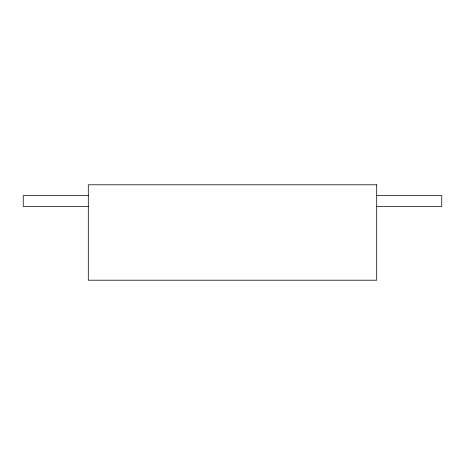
<?xml version="1.0" encoding="UTF-8"?>
<svg xmlns="http://www.w3.org/2000/svg" width="465" height="465" viewBox="0 0 465 465"><rect width="100%" height="100%" fill="white"/><g stroke="black" fill="none" stroke-linecap="round" stroke-linejoin="round"><path stroke-width="0.7" d="M88.303 195.637L23.25 195.637L23.25 206.477L88.303 206.477M376.697 195.637L441.75 195.637L441.75 206.477L376.697 206.477M376.697 184.797L88.303 184.797L88.303 280.203L376.697 280.203L376.697 184.797"/></g></svg>
